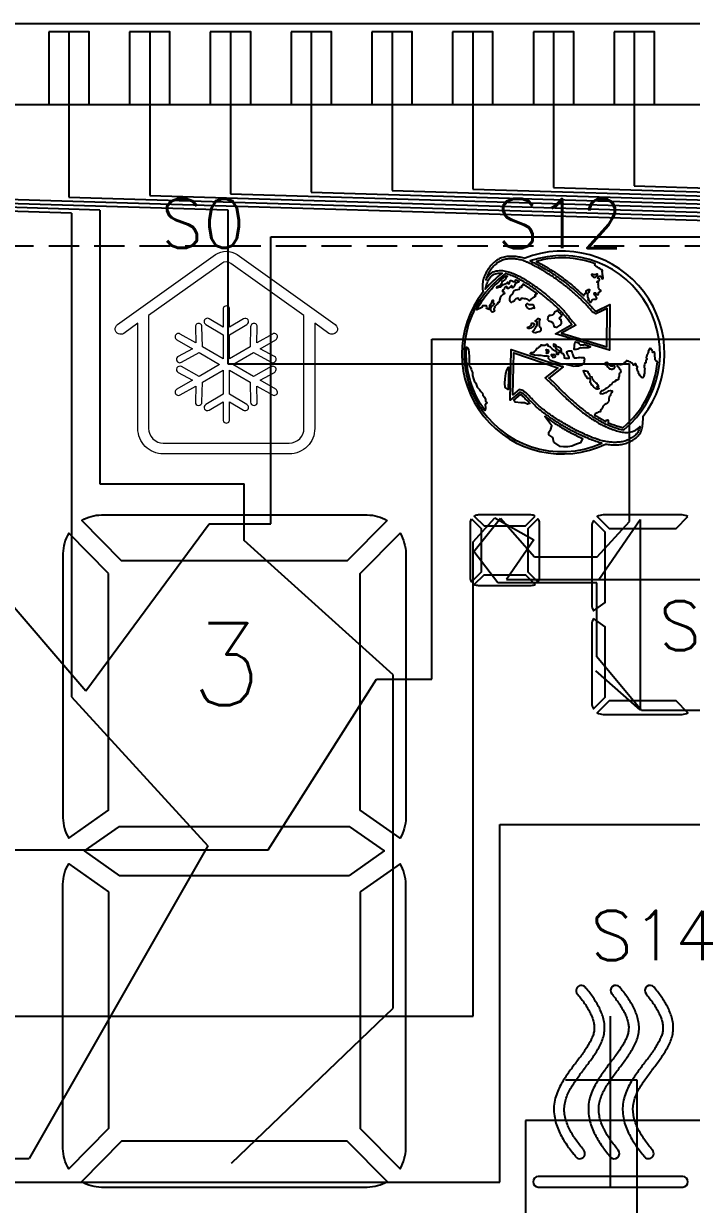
# Model space of a CAD drawing. Header units: millimetres. Extents: x 38 to 574, y 164 to 344.
# Drawn here: x 466.94 to 483.47, y 315.26 to 344.49 of the extents above; entities that cross this region are included whole.
import ezdxf

# ---------------------------------------------------------------- set-up
doc = ezdxf.new("R2010")
doc.units = ezdxf.units.MM
doc.header["$LTSCALE"] = 3
doc.linetypes.add('HIDDEN', pattern=[0.375, 0.25, -0.125])
doc.layers.get('0').update_dxf_attribs({"linetype": 'CONTINUOUS'})
for name, color, linetype in [('C', 1, 'CONTINUOUS'), ('DIM', 3, 'CONTINUOUS'), ('DWG', 7, 'CONTINUOUS'), ('S', 3, 'CONTINUOUS')]:
    doc.layers.add(name, color=color, linetype=linetype)
doc.styles.add('ROMANS', font='romans.shx')

msp = doc.modelspace()

# ---------------------------------------------------------------- linework, layer by layer
msp.add_line((423.809, 342.492), (500.309, 342.492))
for points in [[(423.809, 299.992), (423.809, 344.492), (500.309, 344.492), (500.309, 299.992)], [(467.559, 344.292), (467.559, 342.492), (468.559, 342.492), (468.559, 344.292)], [(469.559, 344.292), (469.559, 342.492), (470.559, 342.492), (470.559, 344.292)], [(471.559, 344.292), (471.559, 342.492), (472.559, 342.492), (472.559, 344.292)], [(473.559, 344.292), (473.559, 342.492), (474.559, 342.492), (474.559, 344.292)], [(475.559, 344.292), (475.559, 342.492), (476.559, 342.492), (476.559, 344.292)], [(477.559, 344.292), (477.559, 342.492), (478.559, 342.492), (478.559, 344.292)], [(479.559, 344.292), (479.559, 342.492), (480.559, 342.492), (480.559, 344.292)], [(481.559, 344.292), (481.559, 342.492), (482.559, 342.492), (482.559, 344.292)]]:
    msp.add_lwpolyline(points, close=True)
at = {"layer": 'C', "color": 6}
for p, q in [((473.057, 339.211), (484.002, 339.211)), ((473.057, 332.106), (473.057, 339.211)), ((464.913, 332.119), (468.481, 327.975)), ((468.481, 327.975), (471.527, 332.106)), ((471.527, 332.106), (473.057, 332.106))]:
    msp.add_line(p, q, dxfattribs=at)
at = {"layer": 'C', "color": 4}
for p, q in [((477.045, 336.677), (497.854, 336.677)), ((477.045, 328.259), (477.045, 336.677)), ((472.992, 324.036), (475.672, 328.259)), ((475.672, 328.259), (477.045, 328.259)), ((466.444, 324.036), (472.992, 324.036))]:
    msp.add_line(p, q, dxfattribs=at)
at = {"layer": 'C'}
for p, q in [((478.069, 331.664), (478.608, 332.255)), ((478.608, 332.255), (479.568, 331.712)), ((481.183, 330.726), (482.203, 332.211)), ((482.203, 332.211), (482.203, 327.505)), ((478.069, 319.915), (478.069, 331.664)), ((479.568, 331.712), (478.891, 330.726)), ((478.891, 330.726), (485.325, 330.726)), ((482.203, 327.505), (481.109, 328.47)), ((444.057, 319.915), (478.069, 319.915))]:
    msp.add_line(p, q, dxfattribs=at)
at = {"layer": 'C', "color": 5}
for p, q in [((478.726, 324.663), (488.094, 324.663)), ((478.726, 315.809), (478.726, 324.663)), ((481.47, 315.686), (481.47, 319.915)), ((484.262, 317.332), (479.361, 317.332)), ((479.361, 317.332), (479.361, 314.49)), ((443.957, 315.809), (478.726, 315.809))]:
    msp.add_line(p, q, dxfattribs=at)
at = {"layer": 'DIM', "color": 4, "linetype": 'HIDDEN'}
msp.add_lwpolyline([(497.059, 305.492), (427.059, 305.492), (427.059, 338.992), (497.059, 338.992)], close=True, dxfattribs=at)
at = {"layer": 'DWG', "lineweight": 0}
for points in [[(474.497, 336.823), (474.146, 337.072), (474.146, 334.468, -0.414214), (473.516, 333.837), (470.396, 333.837, -0.414214), (469.765, 334.468), (469.765, 337.072), (469.415, 336.823, -1), (469.26, 337.041), (471.689, 338.773, -0.320007), (472.222, 338.773), (474.652, 337.041, -1)], [(473.879, 334.468), (473.879, 337.263), (472.067, 338.555, 0.320007), (471.844, 338.555), (470.032, 337.263), (470.032, 334.468, 0.414214), (470.396, 334.105), (473.516, 334.105, 0.414214)], [(473.179, 335.44), (472.796, 335.662), (473.147, 335.855, 1), (473.068, 335.998), (472.63, 335.758), (472.12, 336.052), (472.63, 336.346), (473.068, 336.106, 1), (473.147, 336.25), (472.796, 336.442), (473.179, 336.664, 1.030478), (473.097, 336.806), (472.714, 336.585), (472.722, 336.983, 1.021645), (472.558, 336.987), (472.548, 336.489), (472.038, 336.194), (472.038, 336.783), (472.465, 337.042, 1), (472.38, 337.183), (472.038, 336.975), (472.038, 337.417, 1.030478), (471.874, 337.417), (471.874, 336.975), (471.531, 337.183, 1), (471.446, 337.042), (471.874, 336.783), (471.874, 336.194), (471.364, 336.489), (471.353, 336.989, 1), (471.189, 336.985), (471.197, 336.585), (470.814, 336.806, 1.030478), (470.732, 336.664), (471.115, 336.442), (470.764, 336.25, 1), (470.843, 336.106), (471.282, 336.346), (471.791, 336.052), (471.282, 335.758), (470.843, 335.998, 1), (470.764, 335.855), (471.115, 335.662), (470.732, 335.44, 1.030478), (470.814, 335.298), (471.197, 335.519), (471.189, 335.119, 1), (471.353, 335.115), (471.364, 335.615), (471.874, 335.91), (471.874, 335.321), (471.446, 335.062, 1), (471.531, 334.921), (471.874, 335.129), (471.874, 334.687, 1.030478), (472.038, 334.687), (472.038, 335.129), (472.38, 334.922, 1.003444), (472.465, 335.062), (472.038, 335.321), (472.038, 335.91), (472.548, 335.615), (472.558, 335.115, 1), (472.722, 335.119), (472.714, 335.519), (473.097, 335.298, 1.030478)]]:
    msp.add_lwpolyline(points, format="xyb", close=True, dxfattribs=at)
at = {"layer": 'DWG'}
for points in [[(479.234, 338.706), (479.201, 338.712), (479.168, 338.718), (479.135, 338.722), (479.102, 338.725), (479.069, 338.727), (479.035, 338.728), (479.002, 338.728), (478.968, 338.727), (478.935, 338.725), (478.902, 338.722), (478.869, 338.717), (478.836, 338.711), (478.803, 338.703), (478.772, 338.693), (478.746, 338.683), (478.716, 338.669), (478.686, 338.653), (478.658, 338.635), (478.63, 338.616), (478.604, 338.596), (478.579, 338.574), (478.554, 338.552), (478.531, 338.528), (478.508, 338.503), (478.486, 338.478), (478.466, 338.451), (478.446, 338.424), (478.428, 338.396), (478.411, 338.368), (478.394, 338.339), (478.379, 338.309), (478.365, 338.279), (478.352, 338.248), (478.34, 338.217), (478.337, 338.209), (478.327, 338.177), (478.318, 338.145), (478.31, 338.112), (478.304, 338.079), (478.3, 338.046), (478.297, 338.013), (478.296, 337.98), (478.297, 337.946), (478.301, 337.913), (478.308, 337.88), (478.317, 337.853, 0.794375), (481.347, 334.083), (481.376, 334.078), (481.409, 334.073), (481.442, 334.069), (481.475, 334.066), (481.508, 334.064), (481.542, 334.062), (481.575, 334.062), (481.609, 334.062), (481.642, 334.063), (481.675, 334.066), (481.709, 334.07), (481.742, 334.074), (481.774, 334.08), (481.807, 334.088), (481.839, 334.096), (481.871, 334.107), (481.902, 334.119), (481.933, 334.132), (481.962, 334.147), (481.991, 334.163), (482.02, 334.18), (482.048, 334.198), (482.075, 334.218), (482.102, 334.238), (482.127, 334.26), (482.151, 334.283), (482.173, 334.308), (482.193, 334.335), (482.211, 334.363), (482.227, 334.392), (482.239, 334.423), (482.249, 334.455), (482.254, 334.48), (482.259, 334.513), (482.264, 334.546), (482.267, 334.579), (482.27, 334.612), (482.273, 334.646), (482.275, 334.679), (482.277, 334.712), (482.279, 334.746), (482.28, 334.77, 0.762052), (479.335, 338.68), (479.331, 338.681), (479.299, 338.691), (479.267, 338.699)], [(479.495, 338.611), (479.524, 338.596), (479.554, 338.581), (479.584, 338.566), (479.614, 338.551), (479.643, 338.535), (479.673, 338.52), (479.702, 338.504), (479.731, 338.487), (479.76, 338.471), (479.789, 338.455), (479.818, 338.438), (479.847, 338.421), (479.876, 338.404), (479.904, 338.386), (479.933, 338.369), (479.961, 338.351), (479.989, 338.333), (480.017, 338.315), (480.045, 338.297), (480.073, 338.278), (480.101, 338.26), (480.128, 338.241), (480.156, 338.222), (480.183, 338.202), (480.21, 338.183), (480.237, 338.163), (480.264, 338.143), (480.291, 338.123), (480.317, 338.103), (480.344, 338.083), (480.37, 338.062), (480.396, 338.042), (480.422, 338.021), (480.448, 338), (480.474, 337.978), (480.5, 337.957), (480.525, 337.936), (480.551, 337.914), (480.576, 337.892), (480.601, 337.87), (480.626, 337.848), (480.651, 337.825), (480.675, 337.803), (480.7, 337.78), (480.724, 337.757), (480.749, 337.735), (480.773, 337.712), (480.797, 337.688), (480.821, 337.665), (480.845, 337.642), (480.868, 337.618), (480.892, 337.594), (480.901, 337.585), (480.924, 337.56), (480.946, 337.535), (480.967, 337.509), (480.988, 337.484), (481.01, 337.458), (481.033, 337.434), (481.057, 337.411), (481.083, 337.39), (481.111, 337.372), (481.453, 337.538), (481.443, 336.41), (480.105, 336.811), (480.515, 337.043), (480.499, 337.06), (480.477, 337.085), (480.455, 337.11), (480.434, 337.136), (480.413, 337.163), (480.393, 337.189), (480.372, 337.215), (480.352, 337.242), (480.331, 337.268), (480.309, 337.293), (480.288, 337.319), (480.266, 337.344), (480.249, 337.361), (480.226, 337.385), (480.202, 337.409), (480.178, 337.432), (480.154, 337.455), (480.13, 337.478), (480.106, 337.501), (480.081, 337.524), (480.056, 337.546), (480.031, 337.569), (480.006, 337.591), (479.981, 337.613), (479.956, 337.635), (479.931, 337.656), (479.905, 337.678), (479.88, 337.699), (479.854, 337.721), (479.828, 337.742), (479.802, 337.763), (479.776, 337.784), (479.75, 337.804), (479.723, 337.825), (479.697, 337.845), (479.67, 337.865), (479.644, 337.885), (479.617, 337.905), (479.59, 337.925), (479.563, 337.944), (479.535, 337.964), (479.508, 337.983), (479.48, 338.001), (479.452, 338.02), (479.425, 338.038), (479.396, 338.056), (479.368, 338.074), (479.34, 338.092), (479.311, 338.109), (479.282, 338.126), (479.253, 338.142), (479.224, 338.158), (479.194, 338.174), (479.165, 338.189), (479.135, 338.204), (479.104, 338.218), (479.074, 338.231), (479.043, 338.244), (479.012, 338.257), (478.981, 338.268), (478.949, 338.279), (478.917, 338.288), (478.885, 338.297), (478.867, 338.301, 0.90576), (481.256, 334.102), (481.245, 334.105), (481.213, 334.114), (481.181, 334.123), (481.149, 334.133), (481.117, 334.144), (481.107, 334.147), (481.076, 334.158), (481.045, 334.17), (481.014, 334.182), (480.982, 334.194), (480.951, 334.206), (480.921, 334.219), (480.89, 334.232), (480.859, 334.245), (480.828, 334.259), (480.798, 334.272), (480.768, 334.286), (480.737, 334.3), (480.707, 334.314), (480.677, 334.329), (480.647, 334.344), (480.617, 334.358), (480.587, 334.373), (480.558, 334.389), (480.528, 334.404), (480.498, 334.42), (480.469, 334.436), (480.44, 334.452), (480.41, 334.468), (480.381, 334.484), (480.352, 334.501), (480.323, 334.517), (480.295, 334.534), (480.266, 334.551), (480.237, 334.569), (480.209, 334.586), (480.18, 334.604), (480.152, 334.621), (480.124, 334.639), (480.096, 334.657), (480.068, 334.676), (480.04, 334.694), (480.012, 334.713), (479.985, 334.731), (479.957, 334.75), (479.93, 334.77), (479.903, 334.789), (479.875, 334.808), (479.849, 334.828), (479.822, 334.848), (479.795, 334.868), (479.769, 334.888), (479.767, 334.89), (479.741, 334.91), (479.715, 334.932), (479.69, 334.953), (479.665, 334.976), (479.64, 334.998), (479.616, 335.021), (479.592, 335.044), (479.568, 335.068), (479.545, 335.092), (479.521, 335.116), (479.498, 335.14), (479.475, 335.163), (479.451, 335.187), (479.428, 335.211), (479.408, 335.231), (479.385, 335.256), (479.361, 335.28), (479.338, 335.303), (479.312, 335.325), (479.285, 335.344), (479.255, 335.359), (479.223, 335.368), (478.986, 335.166), (479.013, 336.421), (480.294, 335.991), (479.943, 335.717), (479.968, 335.695), (479.993, 335.673), (480.018, 335.651), (480.022, 335.647), (480.047, 335.624), (480.071, 335.601), (480.094, 335.578), (480.118, 335.554), (480.141, 335.53), (480.164, 335.506), (480.187, 335.482), (480.21, 335.457), (480.234, 335.433), (480.257, 335.409), (480.266, 335.4), (480.289, 335.376), (480.313, 335.353), (480.337, 335.33), (480.361, 335.306), (480.385, 335.283), (480.409, 335.26), (480.434, 335.238), (480.458, 335.215), (480.483, 335.192), (480.508, 335.17), (480.533, 335.148), (480.558, 335.126), (480.583, 335.104), (480.609, 335.082), (480.634, 335.061), (480.66, 335.039), (480.685, 335.018), (480.711, 334.997), (480.737, 334.976), (480.764, 334.955), (480.79, 334.935), (480.816, 334.914), (480.843, 334.894), (480.87, 334.874), (480.897, 334.854), (480.924, 334.835), (480.951, 334.816), (480.979, 334.797), (481.006, 334.778), (481.034, 334.759), (481.062, 334.741), (481.09, 334.723), (481.119, 334.705), (481.147, 334.688), (481.176, 334.671), (481.205, 334.654), (481.234, 334.638), (481.263, 334.622), (481.293, 334.607), (481.323, 334.592), (481.353, 334.578), (481.383, 334.564), (481.414, 334.55), (481.445, 334.538), (481.476, 334.526), (481.507, 334.514), (481.508, 334.514), (481.54, 334.503), (481.571, 334.492), (481.603, 334.481), (481.635, 334.471), (481.667, 334.462), (481.699, 334.453), (481.732, 334.446), (481.765, 334.44), (481.798, 334.435), (481.798, 334.435, 0.837913), (479.484, 338.616)], [(481.234, 338.404), (481.212, 338.422), (481.176, 338.444), (481.144, 338.459), (481.113, 338.479), (481.092, 338.501), (481.084, 338.528), (481.09, 338.545, 0.157444), (479.634, 338.605), (479.758, 338.536), (479.788, 338.52), (479.817, 338.503), (479.846, 338.486), (479.875, 338.469), (479.904, 338.451), (479.933, 338.434), (479.962, 338.416), (479.991, 338.398), (480.019, 338.38), (480.048, 338.362), (480.076, 338.343), (480.104, 338.324), (480.132, 338.306), (480.16, 338.286), (480.188, 338.267), (480.215, 338.248), (480.243, 338.228), (480.27, 338.208), (480.297, 338.188), (480.324, 338.168), (480.351, 338.147), (480.378, 338.127), (480.405, 338.106), (480.431, 338.085), (480.457, 338.064), (480.484, 338.043), (480.51, 338.021), (480.536, 338), (480.561, 337.978), (480.587, 337.956), (480.612, 337.934), (480.638, 337.912), (480.663, 337.889), (480.688, 337.867), (480.713, 337.844), (480.738, 337.821), (480.763, 337.798), (480.787, 337.775), (480.811, 337.752), (480.811, 337.774), (480.831, 337.807), (480.859, 337.811), (480.868, 337.834), (480.868, 337.851), (480.863, 337.868), (480.872, 337.884), (480.885, 337.887), (480.902, 337.889), (480.926, 337.909), (480.948, 337.909), (480.948, 337.881), (480.934, 337.87), (480.939, 337.84), (480.919, 337.823), (480.901, 337.806), (480.901, 337.715), (480.933, 337.659), (480.909, 337.656), (480.939, 337.626), (480.965, 337.597), (480.973, 337.588), (480.994, 337.61), (480.997, 337.613), (481.02, 337.659), (481.059, 337.666), (481.075, 337.666), (481.108, 337.669), (481.116, 337.671), (481.126, 337.68), (481.128, 337.697), (481.115, 337.728), (481.114, 337.729), (481.095, 337.756), (481.08, 337.769), (481.061, 337.801), (481.07, 337.823), (481.098, 337.829), (481.114, 337.799), (481.122, 337.789), (481.139, 337.785), (481.165, 337.779), (481.175, 337.797), (481.169, 337.837), (481.186, 337.842), (481.205, 337.852), (481.226, 337.866), (481.226, 337.887), (481.2, 337.899), (481.178, 337.925), (481.175, 337.958), (481.176, 337.998), (481.176, 338.024), (481.166, 338.039), (481.172, 338.07), (481.13, 338.088), (481.147, 338.113), (481.171, 338.114), (481.184, 338.121), (481.194, 338.144), (481.194, 338.167), (481.167, 338.182), (481.159, 338.208), (481.185, 338.238), (481.229, 338.236), (481.246, 338.211), (481.254, 338.183), (481.273, 338.174), (481.285, 338.199), (481.275, 338.289), (481.273, 338.31), (481.267, 338.345), (481.273, 338.371), (481.262, 338.395)], [(478.653, 338.307), (478.686, 338.313), (478.719, 338.315), (478.753, 338.316), (478.786, 338.314), (478.789, 338.313, 0.058687), (478.367, 337.915), (478.37, 337.926), (478.379, 337.959), (478.388, 337.991), (478.398, 338.022), (478.409, 338.054), (478.422, 338.085), (478.435, 338.115), (478.45, 338.145), (478.451, 338.147), (478.467, 338.176), (478.486, 338.203), (478.508, 338.228), (478.533, 338.251), (478.56, 338.27), (478.59, 338.286), (478.621, 338.298)], [(478.903, 338.24), (478.919, 338.236), (478.88, 338.191), (478.858, 338.157), (478.837, 338.14), (478.81, 338.112), (478.782, 338.096), (478.769, 338.051), (478.727, 338.003), (478.712, 337.99), (478.684, 337.979), (478.667, 337.973), (478.645, 337.948), (478.672, 337.959), (478.701, 337.969), (478.756, 337.975), (478.782, 338.002), (478.82, 338.032), (478.858, 338.048), (478.899, 338.064), (478.917, 338.087), (478.934, 338.081), (478.938, 338.054), (478.963, 338.049), (478.98, 338.099), (478.984, 338.113), (478.989, 338.128), (479.007, 338.132), (479.025, 338.124), (479.05, 338.109), (479.08, 338.104), (479.099, 338.107), (479.111, 338.112), (479.118, 338.124), (479.125, 338.145), (479.198, 338.111), (479.188, 338.092), (479.147, 338.075), (479.121, 338.062), (479.098, 338.026), (479.075, 337.973), (479.051, 337.953), (479.023, 337.958), (479.031, 337.975), (479.027, 337.999), (479.014, 338.001), (478.989, 337.968), (478.956, 337.948), (478.936, 337.932), (478.917, 337.934), (478.91, 337.949), (478.907, 337.966), (478.89, 337.979), (478.865, 337.97), (478.865, 337.97), (478.841, 337.946), (478.837, 337.915), (478.808, 337.899), (478.793, 337.876), (478.793, 337.859), (478.816, 337.859), (478.835, 337.839), (478.841, 337.807), (478.8, 337.786), (478.774, 337.754), (478.735, 337.699), (478.72, 337.648), (478.717, 337.629), (478.707, 337.589), (478.687, 337.587), (478.662, 337.548), (478.628, 337.513), (478.601, 337.482), (478.609, 337.451), (478.579, 337.423), (478.596, 337.38), (478.567, 337.357), (478.539, 337.349), (478.514, 337.368), (478.505, 337.401), (478.508, 337.448), (478.52, 337.478), (478.533, 337.501), (478.566, 337.518), (478.591, 337.547), (478.599, 337.555), (478.576, 337.566), (478.572, 337.593), (478.576, 337.619), (478.576, 337.635), (478.547, 337.639), (478.534, 337.613), (478.524, 337.587), (478.5, 337.54), (478.477, 337.508), (478.464, 337.445), (478.464, 337.414), (478.401, 337.437), (478.406, 337.472), (478.401, 337.508), (478.364, 337.503), (478.301, 337.503), (478.283, 337.461), (478.161, 337.406, -0.118437), (478.885, 338.245)], [(478.369, 335.073), (478.377, 334.964), (478.36, 334.914, -0.177796), (477.904, 336.484), (477.928, 336.466), (477.955, 336.425), (477.962, 336.351), (477.972, 336.252), (477.97, 336.173), (477.969, 336.107), (477.964, 336.051, 0.003177), (477.967, 336.022), (477.996, 335.991), (478.017, 335.938), (478.03, 335.907), (478.05, 335.854), (478.056, 335.78), (478.077, 335.697), (478.091, 335.65), (478.131, 335.586), (478.166, 335.494), (478.222, 335.436), (478.257, 335.379), (478.297, 335.339), (478.305, 335.29), (478.35, 335.241), (478.373, 335.186), (478.377, 335.143), (478.401, 335.121), (478.405, 335.094)], [(481.204, 334.719), (481.232, 334.703), (481.261, 334.687), (481.289, 334.672), (481.318, 334.657), (481.347, 334.642), (481.352, 334.64), (481.352, 334.64), (481.358, 334.676), (481.401, 334.68), (481.415, 334.659), (481.412, 334.626), (481.414, 334.611), (481.436, 334.602), (481.465, 334.589), (481.495, 334.578), (481.524, 334.568), (481.558, 334.555), (481.59, 334.544), (481.62, 334.534), (481.651, 334.524), (481.682, 334.515), (481.712, 334.507), (481.743, 334.5), (481.774, 334.495), (481.782, 334.493, 0.201417), (482.632, 336.121), (482.602, 336.132), (482.579, 336.168), (482.575, 336.213), (482.569, 336.25), (482.569, 336.258), (482.566, 336.291), (482.57, 336.32), (482.561, 336.354), (482.536, 336.354), (482.52, 336.35), (482.507, 336.368), (482.5, 336.403), (482.483, 336.418), (482.476, 336.441), (482.455, 336.446), (482.432, 336.437), (482.402, 336.384), (482.408, 336.361), (482.396, 336.331), (482.383, 336.298), (482.368, 336.275), (482.362, 336.248), (482.351, 336.216), (482.372, 336.203), (482.366, 336.172), (482.346, 336.162), (482.343, 336.131), (482.341, 336.094), (482.316, 336.085), (482.31, 336.044), (482.302, 336.019), (482.302, 335.974), (482.316, 335.947), (482.314, 335.915), (482.31, 335.876), (482.314, 335.838), (482.304, 335.816), (482.298, 335.784), (482.301, 335.759), (482.269, 335.72), (482.236, 335.729), (482.217, 335.751), (482.205, 335.772), (482.178, 335.809), (482.164, 335.831), (482.165, 335.869), (482.143, 335.887), (482.14, 335.909), (482.123, 335.934), (482.126, 335.958), (482.136, 335.984), (482.135, 336.004), (482.118, 335.999), (482.099, 336.026), (482.101, 336.053), (482.095, 336.069), (482.074, 336.069), (482.065, 336.058), (482.06, 336.04), (482.039, 336.036), (482.028, 336.057), (482.015, 336.074), (481.985, 336.093), (481.964, 336.11), (481.936, 336.12), (481.915, 336.13), (481.895, 336.13), (481.878, 336.151), (481.858, 336.126), (481.85, 336.114), (481.837, 336.107), (481.805, 336.095), (481.795, 336.077), (481.774, 336.059), (481.757, 336.054), (481.732, 336.054), (481.727, 336.044), (481.709, 336.04), (481.69, 336.049), (481.673, 336.052), (481.651, 336.051), (481.633, 336.038), (481.633, 336.026), (481.635, 336.009), (481.65, 335.994), (481.673, 335.977), (481.683, 335.962), (481.695, 335.939), (481.719, 335.919), (481.717, 335.897), (481.726, 335.872), (481.714, 335.852), (481.69, 335.837), (481.683, 335.824), (481.687, 335.811), (481.683, 335.794), (481.683, 335.777), (481.681, 335.76), (481.679, 335.744), (481.67, 335.72), (481.666, 335.699), (481.664, 335.677), (481.637, 335.662), (481.614, 335.66), (481.595, 335.652), (481.595, 335.632), (481.57, 335.627), (481.553, 335.618), (481.527, 335.604), (481.513, 335.592), (481.504, 335.578), (481.497, 335.567), (481.483, 335.552), (481.461, 335.536), (481.448, 335.518), (481.427, 335.505), (481.393, 335.471), (481.353, 335.46), (481.298, 335.417), (481.274, 335.403), (481.248, 335.396), (481.228, 335.387), (481.221, 335.366), (481.212, 335.343), (481.217, 335.33), (481.264, 335.323), (481.294, 335.33), (481.303, 335.342), (481.348, 335.359), (481.372, 335.359), (481.395, 335.374), (481.406, 335.387), (481.431, 335.4), (481.468, 335.411), (481.51, 335.403), (481.51, 335.386), (481.506, 335.358), (481.486, 335.335), (481.473, 335.313), (481.469, 335.285), (481.452, 335.265), (481.436, 335.245), (481.43, 335.207), (481.427, 335.18), (481.426, 335.158), (481.421, 335.123), (481.392, 335.104), (481.363, 335.076), (481.329, 335.063), (481.303, 335.039), (481.279, 335), (481.258, 334.955), (481.229, 334.934), (481.213, 334.879), (481.195, 334.882), (481.164, 334.874), (481.137, 334.855), (481.088, 334.829), (481.071, 334.801), (481.092, 334.788), (481.12, 334.77), (481.148, 334.753), (481.176, 334.736)], [(475.937, 332.189), (474.947, 331.194), (469.363, 331.194), (468.374, 332.189, -0.136063), (468.865, 332.326), (475.445, 332.326, -0.136063)], [(478.03, 332.23), (478.269, 331.989), (478.269, 330.911), (478.03, 330.669, -0.139094), (478, 330.775), (478, 332.125, -0.139094)], [(479.604, 332.297, 0.136063), (479.5, 332.326), (478.201, 332.326, 0.136063), (478.097, 332.297), (478.337, 332.056), (479.364, 332.056)], [(479.701, 332.125), (479.701, 330.775, -0.139094), (479.671, 330.669), (479.431, 330.911), (479.431, 331.989), (479.671, 332.23, -0.139094)], [(481.047, 332.191, 0.139094), (481.004, 332.042), (481.004, 330.1, 0.139094), (481.047, 329.951), (481.34, 330.158), (481.34, 331.896)], [(483.386, 332.285, 0.136063), (483.24, 332.326), (481.288, 332.326, 0.136063), (481.142, 332.285), (481.435, 331.99), (483.092, 331.99)], [(469.042, 330.876), (468.053, 331.872, 0.139094), (467.911, 331.371), (467.911, 324.824, 0.139094), (468.053, 324.323), (469.042, 325.019)], [(475.268, 330.876), (476.257, 331.872, -0.139094), (476.4, 331.371), (476.4, 324.824, -0.139094), (476.257, 324.323), (475.268, 325.019)], [(479.604, 330.603, -0.136063), (479.5, 330.574), (478.201, 330.574, -0.136063), (478.097, 330.603), (478.337, 330.844), (479.364, 330.844)], [(481.047, 329.763, 0.139094), (481.004, 329.614), (481.004, 327.672, 0.139094), (481.047, 327.523), (481.34, 327.818), (481.34, 329.557)], [(483.092, 327.724), (481.435, 327.724), (481.142, 327.429, 0.136063), (481.288, 327.388), (483.24, 327.388, 0.136063), (483.386, 327.429)], [(469.042, 322.993), (469.042, 317.136), (468.053, 316.14, -0.139094), (467.911, 316.641), (467.911, 323.188, -0.139094), (468.053, 323.689)], [(475.268, 322.993), (475.268, 317.136), (476.257, 316.14, 0.139094), (476.4, 316.641), (476.4, 323.188, 0.139094), (476.257, 323.689)], [(480.622, 318.342), (480.643, 318.373), (480.665, 318.403), (480.686, 318.433), (480.708, 318.463), (480.73, 318.493), (480.753, 318.523), (480.775, 318.552), (480.797, 318.582), (480.819, 318.612), (480.842, 318.641), (480.864, 318.671), (480.886, 318.7), (480.909, 318.73), (480.931, 318.76), (480.953, 318.79), (480.975, 318.82), (480.996, 318.85), (481.018, 318.88), (481.039, 318.911), (481.06, 318.941), (481.08, 318.972), (481.1, 319.003), (481.12, 319.035), (481.14, 319.066), (481.158, 319.098), (481.177, 319.131), (481.194, 319.163), (481.211, 319.196), (481.227, 319.23), (481.243, 319.264), (481.257, 319.298), (481.27, 319.332), (481.282, 319.368), (481.293, 319.403), (481.302, 319.439), (481.31, 319.475), (481.316, 319.512), (481.321, 319.549), (481.323, 319.586), (481.324, 319.623), (481.324, 319.66), (481.321, 319.697), (481.318, 319.734), (481.312, 319.77), (481.305, 319.807), (481.297, 319.843), (481.288, 319.879), (481.277, 319.915), (481.266, 319.95), (481.253, 319.985), (481.239, 320.019), (481.225, 320.053), (481.209, 320.087), (481.193, 320.12), (481.176, 320.153), (481.158, 320.186), (481.14, 320.218), (481.121, 320.25), (481.102, 320.282), (481.082, 320.313), (481.062, 320.344), (481.041, 320.375), (481.02, 320.405), (480.998, 320.436), (480.976, 320.466), (480.954, 320.495), (480.932, 320.525), (480.909, 320.554), (480.886, 320.583), (480.862, 320.612), (480.847, 320.631, 1), (480.648, 320.468), (480.663, 320.45), (480.685, 320.422), (480.706, 320.395), (480.728, 320.368), (480.749, 320.34), (480.769, 320.313), (480.79, 320.285), (480.809, 320.257), (480.829, 320.229), (480.847, 320.202), (480.866, 320.174), (480.884, 320.146), (480.901, 320.118), (480.917, 320.09), (480.933, 320.061), (480.948, 320.033), (480.963, 320.005), (480.977, 319.977), (480.989, 319.949), (481.001, 319.921), (481.013, 319.893), (481.023, 319.865), (481.032, 319.837), (481.04, 319.81), (481.047, 319.782), (481.053, 319.755), (481.058, 319.729), (481.062, 319.702), (481.065, 319.676), (481.067, 319.65), (481.067, 319.624), (481.066, 319.598), (481.064, 319.573), (481.061, 319.548), (481.057, 319.523), (481.052, 319.498), (481.045, 319.473), (481.037, 319.447), (481.028, 319.42), (481.018, 319.393), (481.007, 319.366), (480.994, 319.339), (480.981, 319.311), (480.967, 319.283), (480.952, 319.255), (480.936, 319.227), (480.919, 319.199), (480.902, 319.17), (480.884, 319.142), (480.865, 319.114), (480.846, 319.085), (480.827, 319.057), (480.807, 319.028), (480.787, 318.999), (480.766, 318.971), (480.745, 318.942), (480.724, 318.913), (480.702, 318.884), (480.68, 318.855), (480.659, 318.825), (480.636, 318.796), (480.614, 318.766), (480.592, 318.737), (480.569, 318.707), (480.546, 318.677), (480.524, 318.646), (480.501, 318.615), (480.478, 318.584), (480.456, 318.553), (480.433, 318.521), (480.411, 318.489), (480.388, 318.457), (480.366, 318.424), (480.344, 318.39), (480.322, 318.356), (480.3, 318.322), (480.279, 318.286), (480.258, 318.25), (480.238, 318.213), (480.218, 318.176), (480.199, 318.137), (480.18, 318.098), (480.162, 318.057), (480.146, 318.015), (480.13, 317.972), (480.116, 317.928), (480.103, 317.882), (480.091, 317.835), (480.082, 317.788), (480.075, 317.739), (480.07, 317.69), (480.068, 317.642), (480.068, 317.593), (480.069, 317.545), (480.073, 317.497), (480.079, 317.45), (480.087, 317.403), (480.096, 317.357), (480.107, 317.312), (480.119, 317.268), (480.133, 317.225), (480.147, 317.183), (480.163, 317.141), (480.18, 317.101), (480.197, 317.061), (480.216, 317.022), (480.235, 316.984), (480.255, 316.946), (480.275, 316.909), (480.296, 316.873), (480.317, 316.838), (480.339, 316.803), (480.361, 316.768), (480.384, 316.734), (480.406, 316.701), (480.43, 316.668), (480.453, 316.636), (480.477, 316.604), (480.501, 316.572), (480.525, 316.541), (480.549, 316.51), (480.574, 316.479), (480.598, 316.449), (480.61, 316.434, 1), (480.809, 316.598), (480.797, 316.612), (480.774, 316.64), (480.751, 316.669), (480.728, 316.698), (480.705, 316.728), (480.683, 316.757), (480.661, 316.787), (480.639, 316.817), (480.618, 316.848), (480.597, 316.878), (480.576, 316.909), (480.556, 316.94), (480.537, 316.972), (480.517, 317.004), (480.499, 317.036), (480.481, 317.068), (480.464, 317.101), (480.447, 317.134), (480.431, 317.168), (480.416, 317.202), (480.402, 317.236), (480.389, 317.271), (480.377, 317.306), (480.366, 317.341), (480.356, 317.377), (480.347, 317.413), (480.34, 317.449), (480.334, 317.486), (480.329, 317.523), (480.326, 317.56), (480.325, 317.597), (480.325, 317.634), (480.327, 317.671), (480.331, 317.708), (480.336, 317.745), (480.343, 317.781), (480.352, 317.817), (480.362, 317.853), (480.373, 317.888), (480.386, 317.923), (480.4, 317.957), (480.415, 317.991), (480.43, 318.025), (480.447, 318.058), (480.464, 318.091), (480.482, 318.124), (480.501, 318.156), (480.52, 318.187), (480.539, 318.219), (480.559, 318.25), (480.58, 318.281), (480.601, 318.312)], [(481.847, 319.339), (481.834, 319.311), (481.82, 319.283), (481.805, 319.255), (481.789, 319.227), (481.772, 319.199), (481.755, 319.17), (481.737, 319.142), (481.718, 319.114), (481.699, 319.085), (481.68, 319.057), (481.66, 319.028), (481.64, 318.999), (481.619, 318.971), (481.598, 318.942), (481.577, 318.913), (481.555, 318.884), (481.533, 318.855), (481.511, 318.825), (481.489, 318.796), (481.467, 318.766), (481.445, 318.737), (481.422, 318.707), (481.399, 318.677), (481.377, 318.646), (481.354, 318.615), (481.331, 318.584), (481.309, 318.553), (481.286, 318.521), (481.264, 318.489), (481.241, 318.457), (481.219, 318.424), (481.197, 318.39), (481.175, 318.356), (481.153, 318.322), (481.132, 318.286), (481.111, 318.25), (481.091, 318.213), (481.071, 318.176), (481.052, 318.137), (481.033, 318.098), (481.015, 318.057), (480.999, 318.015), (480.983, 317.972), (480.969, 317.928), (480.956, 317.882), (480.944, 317.835), (480.935, 317.788), (480.928, 317.739), (480.923, 317.69), (480.921, 317.642), (480.921, 317.593), (480.922, 317.545), (480.926, 317.497), (480.932, 317.45), (480.94, 317.403), (480.949, 317.357), (480.96, 317.312), (480.972, 317.268), (480.985, 317.225), (481, 317.183), (481.016, 317.141), (481.033, 317.101), (481.05, 317.061), (481.069, 317.022), (481.088, 316.984), (481.108, 316.946), (481.128, 316.909), (481.149, 316.873), (481.17, 316.838), (481.192, 316.803), (481.214, 316.768), (481.237, 316.734), (481.259, 316.701), (481.283, 316.668), (481.306, 316.636), (481.33, 316.604), (481.354, 316.572), (481.378, 316.541), (481.402, 316.51), (481.427, 316.479), (481.451, 316.449), (481.463, 316.434, 1), (481.662, 316.598), (481.65, 316.612), (481.627, 316.64), (481.604, 316.669), (481.581, 316.698), (481.558, 316.728), (481.536, 316.757), (481.514, 316.787), (481.492, 316.817), (481.471, 316.848), (481.45, 316.878), (481.429, 316.909), (481.409, 316.94), (481.39, 316.972), (481.37, 317.004), (481.352, 317.036), (481.334, 317.068), (481.317, 317.101), (481.3, 317.134), (481.284, 317.168), (481.269, 317.202), (481.255, 317.236), (481.242, 317.271), (481.23, 317.306), (481.219, 317.341), (481.209, 317.377), (481.2, 317.413), (481.193, 317.449), (481.187, 317.486), (481.182, 317.523), (481.179, 317.56), (481.178, 317.597), (481.178, 317.634), (481.18, 317.671), (481.184, 317.708), (481.189, 317.745), (481.196, 317.781), (481.205, 317.817), (481.215, 317.853), (481.226, 317.888), (481.239, 317.923), (481.253, 317.957), (481.268, 317.991), (481.283, 318.025), (481.3, 318.058), (481.317, 318.091), (481.335, 318.124), (481.354, 318.156), (481.373, 318.187), (481.392, 318.219), (481.412, 318.25), (481.433, 318.281), (481.454, 318.312), (481.475, 318.342), (481.496, 318.373), (481.518, 318.403), (481.539, 318.433), (481.561, 318.463), (481.583, 318.493), (481.605, 318.523), (481.628, 318.552), (481.65, 318.582), (481.672, 318.612), (481.695, 318.641), (481.717, 318.671), (481.739, 318.7), (481.762, 318.73), (481.784, 318.76), (481.806, 318.79), (481.827, 318.82), (481.849, 318.85), (481.871, 318.88), (481.892, 318.911), (481.913, 318.941), (481.933, 318.972), (481.953, 319.003), (481.973, 319.035), (481.993, 319.066), (482.011, 319.098), (482.03, 319.131), (482.047, 319.163), (482.064, 319.196), (482.08, 319.23), (482.096, 319.264), (482.11, 319.298), (482.123, 319.332), (482.135, 319.368), (482.146, 319.403), (482.155, 319.439), (482.163, 319.475), (482.169, 319.512), (482.174, 319.549), (482.176, 319.586), (482.177, 319.623), (482.177, 319.66), (482.174, 319.697), (482.171, 319.734), (482.165, 319.77), (482.158, 319.807), (482.15, 319.843), (482.141, 319.879), (482.13, 319.915), (482.119, 319.95), (482.106, 319.985), (482.092, 320.019), (482.078, 320.053), (482.062, 320.087), (482.046, 320.12), (482.029, 320.153), (482.011, 320.186), (481.993, 320.218), (481.974, 320.25), (481.955, 320.282), (481.935, 320.313), (481.915, 320.344), (481.894, 320.375), (481.873, 320.405), (481.851, 320.436), (481.829, 320.466), (481.807, 320.495), (481.784, 320.525), (481.762, 320.554), (481.739, 320.583), (481.715, 320.612), (481.7, 320.631, 1), (481.501, 320.468), (481.516, 320.45), (481.538, 320.422), (481.559, 320.395), (481.581, 320.368), (481.602, 320.34), (481.622, 320.313), (481.643, 320.285), (481.662, 320.257), (481.682, 320.229), (481.7, 320.202), (481.719, 320.174), (481.737, 320.146), (481.754, 320.118), (481.77, 320.09), (481.786, 320.061), (481.801, 320.033), (481.816, 320.005), (481.83, 319.977), (481.842, 319.949), (481.854, 319.921), (481.866, 319.893), (481.876, 319.865), (481.885, 319.837), (481.893, 319.81), (481.9, 319.782), (481.906, 319.755), (481.911, 319.729), (481.915, 319.702), (481.918, 319.676), (481.92, 319.65), (481.92, 319.624), (481.919, 319.598), (481.917, 319.573), (481.914, 319.548), (481.91, 319.523), (481.905, 319.498), (481.898, 319.473), (481.89, 319.447), (481.881, 319.42), (481.871, 319.393), (481.86, 319.366)], [(482.323, 318.343), (482.344, 318.373), (482.366, 318.403), (482.388, 318.433), (482.409, 318.463), (482.432, 318.493), (482.454, 318.523), (482.476, 318.552), (482.498, 318.582), (482.521, 318.612), (482.543, 318.641), (482.565, 318.671), (482.588, 318.701), (482.61, 318.73), (482.632, 318.76), (482.654, 318.79), (482.676, 318.82), (482.697, 318.85), (482.719, 318.88), (482.74, 318.911), (482.761, 318.942), (482.781, 318.972), (482.802, 319.004), (482.821, 319.035), (482.841, 319.067), (482.86, 319.099), (482.878, 319.131), (482.895, 319.163), (482.912, 319.196), (482.929, 319.23), (482.944, 319.264), (482.958, 319.298), (482.971, 319.333), (482.983, 319.368), (482.994, 319.403), (483.003, 319.439), (483.011, 319.475), (483.017, 319.512), (483.022, 319.549), (483.024, 319.586), (483.025, 319.623), (483.025, 319.66), (483.023, 319.697), (483.019, 319.734), (483.013, 319.771), (483.007, 319.807), (482.999, 319.843), (482.989, 319.879), (482.979, 319.915), (482.967, 319.95), (482.954, 319.985), (482.94, 320.019), (482.926, 320.053), (482.91, 320.087), (482.894, 320.12), (482.877, 320.153), (482.86, 320.186), (482.841, 320.218), (482.822, 320.25), (482.803, 320.282), (482.783, 320.313), (482.763, 320.344), (482.742, 320.375), (482.721, 320.406), (482.699, 320.436), (482.677, 320.466), (482.655, 320.495), (482.633, 320.525), (482.61, 320.554), (482.587, 320.583), (482.564, 320.612), (482.548, 320.631, 1), (482.349, 320.468), (482.364, 320.45), (482.386, 320.423), (482.408, 320.395), (482.429, 320.368), (482.45, 320.34), (482.471, 320.313), (482.491, 320.285), (482.511, 320.257), (482.53, 320.23), (482.549, 320.202), (482.567, 320.174), (482.585, 320.146), (482.602, 320.118), (482.618, 320.09), (482.634, 320.062), (482.65, 320.033), (482.664, 320.005), (482.678, 319.977), (482.691, 319.949), (482.703, 319.921), (482.714, 319.893), (482.724, 319.865), (482.733, 319.838), (482.741, 319.81), (482.748, 319.783), (482.755, 319.756), (482.759, 319.729), (482.763, 319.702), (482.766, 319.676), (482.768, 319.65), (482.768, 319.624), (482.767, 319.599), (482.766, 319.573), (482.763, 319.548), (482.758, 319.524), (482.753, 319.498), (482.746, 319.473), (482.739, 319.447), (482.729, 319.42), (482.719, 319.393), (482.708, 319.366), (482.695, 319.339), (482.682, 319.311), (482.668, 319.283), (482.653, 319.255), (482.637, 319.227), (482.62, 319.199), (482.603, 319.171), (482.585, 319.142), (482.567, 319.114), (482.548, 319.085), (482.528, 319.057), (482.508, 319.028), (482.488, 319), (482.467, 318.971), (482.446, 318.942), (482.425, 318.913), (482.403, 318.884), (482.382, 318.855), (482.36, 318.826), (482.337, 318.796), (482.315, 318.767), (482.293, 318.737), (482.27, 318.707), (482.248, 318.677), (482.225, 318.646), (482.202, 318.616), (482.18, 318.585), (482.157, 318.553), (482.134, 318.522), (482.112, 318.49), (482.089, 318.457), (482.067, 318.424), (482.045, 318.391), (482.023, 318.357), (482.002, 318.322), (481.98, 318.287), (481.959, 318.25), (481.939, 318.214), (481.919, 318.176), (481.9, 318.137), (481.881, 318.098), (481.864, 318.057), (481.847, 318.015), (481.831, 317.972), (481.817, 317.928), (481.804, 317.882), (481.793, 317.836), (481.783, 317.788), (481.776, 317.739), (481.772, 317.69), (481.769, 317.642), (481.769, 317.593), (481.771, 317.545), (481.774, 317.497), (481.78, 317.45), (481.788, 317.403), (481.797, 317.358), (481.808, 317.313), (481.82, 317.269), (481.834, 317.225), (481.848, 317.183), (481.864, 317.142), (481.881, 317.101), (481.898, 317.061), (481.917, 317.022), (481.936, 316.984), (481.956, 316.946), (481.976, 316.91), (481.997, 316.873), (482.018, 316.838), (482.04, 316.803), (482.062, 316.769), (482.085, 316.735), (482.108, 316.701), (482.131, 316.668), (482.154, 316.636), (482.178, 316.604), (482.202, 316.572), (482.226, 316.541), (482.25, 316.51), (482.275, 316.479), (482.299, 316.449), (482.312, 316.434, 1), (482.51, 316.598), (482.499, 316.612), (482.475, 316.641), (482.452, 316.669), (482.429, 316.699), (482.406, 316.728), (482.384, 316.758), (482.362, 316.788), (482.34, 316.818), (482.319, 316.848), (482.298, 316.879), (482.277, 316.909), (482.257, 316.941), (482.238, 316.972), (482.219, 317.004), (482.2, 317.036), (482.182, 317.069), (482.165, 317.101), (482.148, 317.135), (482.132, 317.168), (482.117, 317.202), (482.103, 317.236), (482.09, 317.271), (482.078, 317.306), (482.067, 317.341), (482.057, 317.377), (482.048, 317.413), (482.041, 317.45), (482.035, 317.486), (482.03, 317.523), (482.027, 317.56), (482.026, 317.597), (482.026, 317.634), (482.028, 317.671), (482.032, 317.708), (482.037, 317.745), (482.044, 317.781), (482.053, 317.817), (482.063, 317.853), (482.074, 317.888), (482.087, 317.923), (482.101, 317.958), (482.116, 317.992), (482.131, 318.025), (482.148, 318.058), (482.165, 318.091), (482.183, 318.124), (482.202, 318.156), (482.221, 318.188), (482.241, 318.219), (482.261, 318.25), (482.281, 318.281), (482.302, 318.312)], [(474.947, 316.818), (469.363, 316.818), (468.374, 315.823, 0.136063), (468.865, 315.686), (475.445, 315.686, 0.136063), (475.937, 315.823)], [(483.257, 315.686, 1), (483.257, 315.944), (479.682, 315.944, 1), (479.682, 315.686)]]:
    msp.add_lwpolyline(points, format="xyb", close=True, dxfattribs=at)
for points in [[(479.097, 338.664), (479.066, 338.666), (479.034, 338.667), (479.003, 338.667), (478.971, 338.666), (478.94, 338.664), (478.909, 338.661), (478.879, 338.657), (478.849, 338.651), (478.82, 338.644), (478.792, 338.636), (478.77, 338.627), (478.743, 338.614), (478.717, 338.6), (478.692, 338.584), (478.667, 338.567), (478.643, 338.548), (478.619, 338.528), (478.597, 338.507), (478.575, 338.486), (478.554, 338.463), (478.534, 338.439), (478.515, 338.415), (478.497, 338.389), (478.48, 338.363), (478.463, 338.337), (478.448, 338.31), (478.434, 338.282), (478.421, 338.254), (478.409, 338.225), (478.398, 338.196), (478.395, 338.189), (478.386, 338.159), (478.382, 338.146), (478.395, 338.173), (478.397, 338.176), (478.416, 338.209), (478.438, 338.241), (478.465, 338.271), (478.495, 338.299), (478.528, 338.322), (478.564, 338.342), (478.601, 338.356), (478.64, 338.367), (478.678, 338.374), (478.717, 338.377), (478.754, 338.377), (478.792, 338.375), (478.828, 338.37), (478.864, 338.364), (478.899, 338.356), (478.933, 338.347), (478.967, 338.337), (479.001, 338.326), (479.034, 338.314), (479.066, 338.301), (479.098, 338.288), (479.13, 338.274), (479.161, 338.259), (479.192, 338.244), (479.223, 338.228), (479.253, 338.212), (479.283, 338.196), (479.313, 338.179), (479.342, 338.162), (479.371, 338.144), (479.4, 338.126), (479.429, 338.108), (479.458, 338.09), (479.486, 338.071), (479.514, 338.052), (479.542, 338.033), (479.57, 338.014), (479.598, 337.994), (479.626, 337.975), (479.653, 337.955), (479.68, 337.935), (479.707, 337.914), (479.734, 337.894), (479.761, 337.873), (479.788, 337.853), (479.814, 337.832), (479.84, 337.811), (479.867, 337.789), (479.893, 337.768), (479.919, 337.746), (479.945, 337.725), (479.97, 337.703), (479.996, 337.681), (480.022, 337.659), (480.047, 337.637), (480.072, 337.614), (480.097, 337.592), (480.122, 337.569), (480.147, 337.546), (480.172, 337.523), (480.197, 337.5), (480.221, 337.476), (480.245, 337.452), (480.27, 337.428), (480.294, 337.403), (480.311, 337.385), (480.334, 337.359), (480.356, 337.333), (480.378, 337.306), (480.4, 337.28), (480.421, 337.253), (480.441, 337.227), (480.441, 337.227), (480.462, 337.2), (480.482, 337.175), (480.502, 337.149), (480.523, 337.125), (480.544, 337.101), (480.614, 337.028), (480.26, 336.828), (481.382, 336.492), (481.391, 337.44), (481.107, 337.302), (481.047, 337.34), (481.016, 337.365), (480.989, 337.391), (480.964, 337.418), (480.942, 337.444), (480.92, 337.47), (480.899, 337.495), (480.878, 337.519), (480.857, 337.543), (480.848, 337.551), (480.825, 337.575), (480.802, 337.598), (480.778, 337.621), (480.754, 337.644), (480.731, 337.667), (480.707, 337.69), (480.683, 337.713), (480.658, 337.735), (480.634, 337.758), (480.61, 337.78), (480.585, 337.802), (480.56, 337.824), (480.536, 337.846), (480.511, 337.867), (480.486, 337.889), (480.46, 337.91), (480.435, 337.931), (480.41, 337.952), (480.384, 337.973), (480.358, 337.994), (480.332, 338.014), (480.306, 338.034), (480.28, 338.055), (480.254, 338.075), (480.227, 338.094), (480.201, 338.114), (480.174, 338.133), (480.147, 338.152), (480.12, 338.171), (480.093, 338.19), (480.066, 338.209), (480.039, 338.227), (480.011, 338.246), (479.984, 338.264), (479.956, 338.282), (479.928, 338.299), (479.9, 338.317), (479.872, 338.334), (479.844, 338.351), (479.816, 338.368), (479.787, 338.385), (479.759, 338.401), (479.73, 338.418), (479.701, 338.434), (479.673, 338.45), (479.644, 338.466), (479.614, 338.481), (479.585, 338.497), (479.556, 338.512), (479.527, 338.527), (479.497, 338.542), (479.468, 338.556), (479.438, 338.571), (479.408, 338.585), (479.399, 338.589), (479.37, 338.602), (479.342, 338.613), (479.313, 338.623), (479.283, 338.632), (479.253, 338.64), (479.222, 338.646), (479.191, 338.652), (479.16, 338.657), (479.129, 338.661)], [(481.016, 338.24), (481.042, 338.224), (481.05, 338.212), (481.073, 338.216), (481.086, 338.209), (481.11, 338.223), (481.119, 338.239), (481.148, 338.271), (481.149, 338.29), (481.127, 338.292), (481.088, 338.273), (481.059, 338.272), (481.03, 338.29), (480.996, 338.282)], [(479.389, 337.674), (479.418, 337.657), (479.435, 337.642), (479.467, 337.636), (479.468, 337.636), (479.493, 337.651), (479.506, 337.668), (479.528, 337.689), (479.557, 337.706), (479.585, 337.724), (479.592, 337.728), (479.619, 337.754), (479.597, 337.768), (479.615, 337.793), (479.652, 337.808), (479.311, 338.044), (479.298, 338.034), (479.296, 338.011), (479.269, 337.999), (479.265, 337.958), (479.213, 337.958), (479.207, 337.905), (479.17, 337.904), (479.129, 337.892), (479.085, 337.872), (479.06, 337.846), (479.033, 337.793), (478.994, 337.762), (478.992, 337.74), (478.976, 337.717), (478.965, 337.689), (478.969, 337.646), (478.977, 337.617), (479.002, 337.597), (479.027, 337.593), (479.052, 337.61), (479.083, 337.63), (479.101, 337.656), (479.132, 337.688), (479.183, 337.699), (479.188, 337.671), (479.204, 337.656), (479.228, 337.652), (479.251, 337.658), (479.265, 337.691), (479.296, 337.695), (479.331, 337.689), (479.345, 337.689), (479.366, 337.682)], [(479.555, 337.528), (479.537, 337.532), (479.503, 337.532), (479.489, 337.531), (479.456, 337.528), (479.445, 337.539), (479.419, 337.554), (479.399, 337.554), (479.375, 337.529), (479.379, 337.491), (479.398, 337.472), (479.406, 337.454), (479.428, 337.437), (479.464, 337.426), (479.473, 337.426), (479.505, 337.434), (479.516, 337.442), (479.548, 337.452), (479.586, 337.449), (479.578, 337.491), (479.575, 337.502)], [(480.147, 336.979), (480.177, 336.993), (480.201, 337.009), (480.224, 337.029), (480.24, 337.05), (480.256, 337.067), (480.255, 337.09), (480.252, 337.117), (480.246, 337.133), (480.246, 337.161), (480.226, 337.169), (480.21, 337.206), (480.236, 337.234), (480.248, 337.251), (480.261, 337.273), (480.25, 337.286), (480.229, 337.31), (480.213, 337.327), (480.19, 337.35), (480.167, 337.373), (480.147, 337.393), (480.143, 337.386), (480.131, 337.37), (480.079, 337.345), (480.07, 337.311), (480.054, 337.296), (480.037, 337.278), (480.025, 337.275), (479.992, 337.268), (479.959, 337.263), (479.941, 337.254), (479.932, 337.241), (479.921, 337.214), (479.917, 337.197), (479.912, 337.164), (479.912, 337.162), (479.932, 337.137), (479.935, 337.134), (479.966, 337.123), (479.995, 337.116), (480.034, 337.093), (480.045, 337.076), (480.059, 337.044), (480.07, 337.01), (480.074, 336.986), (480.108, 336.98), (480.112, 336.979), (480.145, 336.978)], [(479.705, 337.012), (479.727, 336.974), (479.742, 336.944), (479.747, 336.929), (479.748, 336.912), (479.746, 336.892), (479.731, 336.871), (479.705, 336.859), (479.665, 336.856), (479.631, 336.841), (479.625, 336.838), (479.602, 336.833), (479.57, 336.841), (479.563, 336.843), (479.541, 336.869), (479.56, 336.896), (479.567, 336.904), (479.59, 336.929), (479.605, 336.945), (479.621, 336.974), (479.632, 336.992), (479.645, 337.013), (479.654, 337.024), (479.652, 337.059), (479.655, 337.098), (479.655, 337.107), (479.635, 337.107), (479.61, 337.12), (479.614, 337.143), (479.634, 337.141), (479.643, 337.151), (479.655, 337.162), (479.655, 337.176), (479.669, 337.189), (479.687, 337.193), (479.713, 337.18), (479.718, 337.162), (479.716, 337.147), (479.705, 337.124), (479.705, 337.096), (479.702, 337.059)], [(479.533, 336.976), (479.506, 336.956), (479.499, 336.95), (479.467, 336.943), (479.441, 336.942), (479.415, 336.96), (479.426, 336.979), (479.457, 336.987), (479.481, 337), (479.501, 337.014), (479.52, 337.078), (479.549, 337.078), (479.586, 337.05), (479.58, 337.021), (479.557, 336.992)], [(480.528, 336.019), (480.56, 336.012), (480.561, 336.011), (480.613, 336.022), (480.676, 336.022), (480.731, 336.032), (480.773, 336.051), (480.799, 336.064), (480.805, 336.101), (480.828, 336.124), (480.82, 336.156), (480.831, 336.187), (480.818, 336.216), (480.747, 336.219), (480.714, 336.222), (480.7, 336.219), (480.667, 336.213), (480.631, 336.211), (480.574, 336.211), (480.558, 336.234), (480.542, 336.292), (480.527, 336.321), (480.524, 336.355), (480.514, 336.381), (480.438, 336.381), (480.409, 336.376), (480.383, 336.355), (480.398, 336.308), (480.412, 336.277), (480.419, 336.263), (480.435, 336.237), (480.435, 336.203), (480.364, 336.198), (480.327, 336.211), (480.33, 336.258), (480.307, 336.313), (480.268, 336.32), (480.25, 336.412), (480.253, 336.424), (480.246, 336.441), (480.223, 336.465), (480.215, 336.468), (480.183, 336.477), (480.15, 336.485), (480.139, 336.489), (480.12, 336.528), (480.097, 336.546), (480.057, 336.551), (480.057, 336.523), (480.073, 336.496), (480.097, 336.481), (480.118, 336.447), (480.149, 336.428), (480.175, 336.407), (480.175, 336.407), (480.202, 336.397), (480.211, 336.351), (480.186, 336.351), (480.179, 336.343), (480.172, 336.327), (480.175, 336.295), (480.147, 336.3), (480.143, 336.315), (480.144, 336.327), (480.144, 336.334), (480.144, 336.341), (480.142, 336.351), (480.134, 336.372), (480.125, 336.38), (480.116, 336.384), (480.096, 336.388), (480.086, 336.39), (480.077, 336.398), (480.066, 336.405), (480.053, 336.41), (480.045, 336.412), (480.037, 336.427), (479.997, 336.461), (479.984, 336.478), (479.964, 336.488), (479.924, 336.505), (479.929, 336.525), (479.923, 336.537), (479.917, 336.548), (479.907, 336.549), (479.889, 336.543), (479.875, 336.538), (479.869, 336.53), (479.847, 336.524), (479.81, 336.523), (479.786, 336.526), (479.771, 336.527), (479.754, 336.529), (479.734, 336.526), (479.729, 336.496), (479.702, 336.485), (479.695, 336.476), (479.679, 336.462), (479.655, 336.447), (479.641, 336.439), (479.625, 336.43), (479.609, 336.394), (479.588, 336.373), (479.568, 336.35), (479.53, 336.339), (479.497, 336.339), (479.481, 336.323), (479.588, 336.287), (479.67, 336.281), (479.748, 336.279), (479.822, 336.268), (479.9, 336.266), (479.934, 336.255), (479.926, 336.208), (479.955, 336.179), (479.974, 336.157), (480.295, 336.05), (480.309, 336.072), (480.362, 336.069), (480.398, 336.053), (480.432, 336.046), (480.459, 336.032), (480.495, 336.027)], [(480.59, 336.593), (480.578, 336.565), (480.576, 336.56), (480.571, 336.527), (480.569, 336.5), (480.568, 336.481), (480.563, 336.448), (480.562, 336.43), (480.588, 336.431), (480.621, 336.432), (480.625, 336.432), (480.657, 336.441), (480.681, 336.448), (480.724, 336.473), (480.762, 336.467), (480.79, 336.473), (480.839, 336.475), (480.882, 336.471), (480.883, 336.471), (480.917, 336.471), (480.939, 336.477), (480.964, 336.485), (480.978, 336.491), (480.806, 336.543), (480.797, 336.527), (480.757, 336.531), (480.726, 336.534), (480.695, 336.567), (480.693, 336.577), (480.6, 336.604)], [(482.158, 334.394), (482.143, 334.37), (482.126, 334.347), (482.106, 334.326), (482.085, 334.305), (482.063, 334.285), (482.039, 334.267), (482.014, 334.249), (481.988, 334.232), (481.96, 334.216), (481.933, 334.201), (481.906, 334.187), (481.879, 334.175), (481.851, 334.165), (481.822, 334.155), (481.792, 334.147), (481.762, 334.14), (481.732, 334.135), (481.701, 334.13), (481.67, 334.127), (481.638, 334.125), (481.607, 334.123), (481.575, 334.123), (481.544, 334.123), (481.512, 334.125), (481.48, 334.127), (481.449, 334.13), (481.417, 334.134), (481.385, 334.139), (481.354, 334.144), (481.322, 334.15), (481.291, 334.157), (481.26, 334.165), (481.229, 334.173), (481.198, 334.182), (481.168, 334.191), (481.137, 334.201), (481.128, 334.205), (481.097, 334.216), (481.066, 334.227), (481.036, 334.239), (481.005, 334.251), (480.974, 334.263), (480.944, 334.276), (480.914, 334.288), (480.883, 334.301), (480.853, 334.314), (480.823, 334.328), (480.793, 334.342), (480.763, 334.356), (480.733, 334.37), (480.704, 334.384), (480.674, 334.398), (480.645, 334.413), (480.615, 334.428), (480.586, 334.443), (480.556, 334.458), (480.527, 334.474), (480.498, 334.489), (480.469, 334.505), (480.44, 334.521), (480.412, 334.537), (480.383, 334.554), (480.354, 334.57), (480.326, 334.587), (480.297, 334.604), (480.269, 334.621), (480.241, 334.638), (480.213, 334.656), (480.185, 334.673), (480.157, 334.691), (480.129, 334.709), (480.101, 334.727), (480.074, 334.745), (480.047, 334.763), (480.019, 334.782), (479.992, 334.801), (479.965, 334.82), (479.938, 334.839), (479.911, 334.858), (479.885, 334.877), (479.858, 334.897), (479.832, 334.917), (479.806, 334.937), (479.805, 334.938), (479.779, 334.958), (479.754, 334.979), (479.73, 335), (479.706, 335.021), (479.682, 335.043), (479.658, 335.065), (479.635, 335.088), (479.611, 335.111), (479.588, 335.135), (479.565, 335.158), (479.542, 335.182), (479.542, 335.182), (479.518, 335.206), (479.495, 335.23), (479.471, 335.254), (479.452, 335.274), (479.429, 335.298), (479.405, 335.323), (479.379, 335.348), (479.35, 335.373), (479.317, 335.397), (479.277, 335.417), (479.208, 335.435), (479.05, 335.301), (479.072, 336.337), (480.167, 335.969), (479.848, 335.72), (479.928, 335.649), (479.953, 335.627), (479.977, 335.605), (479.981, 335.602), (480.004, 335.58), (480.028, 335.557), (480.051, 335.534), (480.074, 335.511), (480.097, 335.487), (480.12, 335.463), (480.143, 335.439), (480.166, 335.415), (480.19, 335.391), (480.213, 335.367), (480.222, 335.357), (480.246, 335.333), (480.27, 335.309), (480.294, 335.286), (480.319, 335.262), (480.343, 335.239), (480.368, 335.216), (480.392, 335.193), (480.417, 335.17), (480.442, 335.147), (480.467, 335.124), (480.492, 335.102), (480.518, 335.08), (480.543, 335.058), (480.569, 335.036), (480.595, 335.014), (480.621, 334.992), (480.647, 334.971), (480.673, 334.949), (480.699, 334.928), (480.726, 334.907), (480.752, 334.886), (480.779, 334.866), (480.806, 334.845), (480.833, 334.825), (480.861, 334.805), (480.888, 334.785), (480.916, 334.766), (480.944, 334.746), (480.972, 334.727), (481, 334.708), (481.029, 334.69), (481.058, 334.671), (481.086, 334.653), (481.116, 334.636), (481.145, 334.618), (481.175, 334.601), (481.205, 334.585), (481.235, 334.568), (481.265, 334.552), (481.296, 334.537), (481.327, 334.522), (481.358, 334.508), (481.39, 334.494), (481.422, 334.481), (481.455, 334.468), (481.487, 334.457), (481.488, 334.456), (481.519, 334.445), (481.519, 334.445), (481.551, 334.434), (481.584, 334.423), (481.617, 334.412), (481.651, 334.403), (481.685, 334.394), (481.719, 334.386), (481.755, 334.379), (481.79, 334.374), (481.827, 334.371), (481.864, 334.369), (481.901, 334.37), (481.939, 334.374), (481.978, 334.381), (482.016, 334.391), (482.053, 334.406), (482.088, 334.425), (482.109, 334.44), (482.138, 334.462), (482.167, 334.486), (482.194, 334.513), (482.198, 334.518), (482.194, 334.491), (482.19, 334.471), (482.182, 334.444), (482.171, 334.418)], [(479.938, 336.383), (479.923, 336.356), (479.917, 336.334), (479.895, 336.327), (479.887, 336.343), (479.89, 336.359), (479.891, 336.373), (479.877, 336.396), (479.886, 336.426), (479.925, 336.418)], [(480.097, 336.293), (480.069, 336.297), (480.054, 336.285), (480.045, 336.288), (480.012, 336.295), (479.999, 336.287), (480.011, 336.265), (480.024, 336.263), (480.043, 336.245), (480.043, 336.228), (480.073, 336.229), (480.108, 336.247), (480.108, 336.25)], [(478.874, 335.825), (478.905, 335.91), (478.942, 335.983), (478.948, 335.987), (478.936, 335.432), (478.863, 335.484), (478.853, 335.589), (478.858, 335.694)], [(481.463, 336.028), (481.423, 336.051), (481.396, 336.091), (481.376, 336.098), (481.356, 336.093), (481.334, 336.087), (481.329, 336.077), (481.331, 336.066), (481.339, 336.051), (481.359, 336.041), (481.37, 336.024), (481.377, 336.015), (481.389, 335.999), (481.401, 335.993), (481.413, 335.987), (481.418, 335.98), (481.432, 335.971), (481.428, 335.963), (481.437, 335.951), (481.443, 335.945), (481.462, 335.942), (481.476, 335.942), (481.487, 335.937), (481.51, 335.934), (481.519, 335.938), (481.534, 335.951), (481.556, 335.947), (481.571, 335.961), (481.573, 335.971), (481.575, 335.99), (481.574, 336.012), (481.564, 336.029), (481.549, 336.022), (481.522, 336.019), (481.517, 336.009), (481.488, 336.014)], [(480.992, 335.578), (480.983, 335.594), (480.968, 335.605), (480.969, 335.623), (480.977, 335.653), (480.967, 335.702), (480.935, 335.706), (480.91, 335.706), (480.886, 335.719), (480.88, 335.737), (480.868, 335.762), (480.868, 335.763), (480.842, 335.783), (480.83, 335.817), (480.816, 335.84), (480.805, 335.868), (480.794, 335.891), (480.815, 335.906), (480.839, 335.898), (480.86, 335.891), (480.89, 335.889), (480.906, 335.876), (480.912, 335.864), (480.927, 335.835), (480.952, 335.793), (480.954, 335.766), (480.963, 335.753), (481.009, 335.747), (481.019, 335.694), (481.025, 335.691), (481.043, 335.668), (481.066, 335.638), (481.102, 335.607), (481.129, 335.587), (481.131, 335.583), (481.149, 335.555), (481.166, 335.527), (481.175, 335.507), (481.168, 335.503), (481.135, 335.498), (481.151, 335.486), (481.178, 335.465), (481.178, 335.448), (481.159, 335.441), (481.132, 335.437), (481.107, 335.451), (481.081, 335.47), (481.058, 335.494), (481.043, 335.505), (481.025, 335.529), (481.008, 335.543)], [(479.367, 335.193), (479.388, 335.172), (479.412, 335.148), (479.435, 335.124), (479.458, 335.101), (479.475, 335.083), (479.41, 335.073), (479.337, 335.105), (479.252, 335.105), (479.11, 335.121), (479.072, 335.166), (479.237, 335.306), (479.256, 335.297), (479.278, 335.281), (479.3, 335.262), (479.322, 335.241), (479.344, 335.217)], [(480.415, 334.011), (480.304, 334.011), (480.22, 334.021), (480.068, 334.132), (480.041, 334.242), (479.941, 334.311), (479.941, 334.374), (479.994, 334.453), (480.02, 334.532), (479.844, 334.763), (479.87, 334.744), (479.898, 334.724), (479.925, 334.705), (479.953, 334.686), (479.981, 334.667), (480.009, 334.648), (480.037, 334.629), (480.066, 334.611), (480.094, 334.592), (480.122, 334.574), (480.151, 334.556), (480.18, 334.539), (480.208, 334.521), (480.237, 334.504), (480.266, 334.486), (480.295, 334.469), (480.325, 334.452), (480.354, 334.436), (480.383, 334.419), (480.413, 334.403), (480.443, 334.387), (480.472, 334.371), (480.502, 334.355), (480.532, 334.339), (480.562, 334.324), (480.592, 334.309), (480.622, 334.294), (480.653, 334.279), (480.683, 334.264), (480.714, 334.25), (480.744, 334.235), (480.779, 334.22), (480.73, 334.116), (480.625, 334.079), (480.51, 334.032)], [(474.988, 323.39), (469.322, 323.39), (468.446, 324.006), (469.313, 324.616), (474.997, 324.616), (475.865, 324.006)]]:
    msp.add_lwpolyline(points, close=True, dxfattribs=at)
at = {"layer": 'S'}
for p, q in [((468.059, 344.292), (468.059, 340.198)), ((470.059, 344.292), (470.059, 340.237)), ((472.059, 344.292), (472.059, 340.277)), ((474.059, 344.292), (474.059, 340.316)), ((476.059, 344.292), (476.059, 340.356)), ((478.059, 344.292), (478.059, 340.395)), ((480.059, 344.292), (480.059, 340.435)), ((482.059, 344.292), (482.059, 340.474)), ((474.059, 340.316), (499.221, 339.555)), ((476.059, 340.356), (499.321, 339.652)), ((478.059, 340.395), (499.421, 339.749)), ((480.059, 340.435), (499.521, 339.846)), ((482.059, 340.474), (499.621, 339.943)), ((468.122, 339.796), (460.059, 340.039)), ((468.826, 339.874), (462.059, 340.079)), ((464.059, 340.119), (471.991, 339.879)), ((466.059, 340.158), (488.166, 339.489)), ((468.059, 340.198), (498.921, 339.264)), ((470.059, 340.237), (499.021, 339.361)), ((472.059, 340.277), (499.121, 339.458)), ((468.122, 339.796), (468.122, 327.822)), ((468.826, 339.874), (468.826, 333.097)), ((471.991, 339.879), (471.991, 336.072)), ((471.991, 336.072), (481.943, 336.072)), ((481.943, 332.162), (481.943, 336.072)), ((468.826, 333.097), (472.396, 333.097)), ((472.396, 331.693), (472.396, 333.097)), ((478.089, 331.418), (478.745, 332.247)), ((478.745, 332.247), (479.586, 331.292)), ((481.141, 331.292), (481.943, 332.162)), ((476.09, 328.37), (472.396, 331.693)), ((478.676, 330.644), (478.089, 331.418)), ((479.586, 331.292), (481.141, 331.292)), ((481.128, 330.644), (478.676, 330.644)), ((481.128, 328.811), (481.128, 330.644)), ((482.238, 327.485), (481.128, 328.811)), ((476.09, 320.117), (476.09, 328.37)), ((468.122, 327.822), (471.499, 324.135)), ((490.22, 327.485), (482.238, 327.485)), ((471.499, 324.135), (467.07, 316.395)), ((472.081, 316.274), (476.09, 320.117)), ((482.13, 318.334), (480.357, 318.334)), ((482.13, 313.983), (482.13, 318.334)), ((465.65, 316.395), (467.07, 316.395))]:
    msp.add_line(p, q, dxfattribs=at)

# ---------------------------------------------------------------- texts
at = {"layer": 'DIM', "color": 1, "style": 'ROMANS'}
msp.add_text('S0', height=1.2192, dxfattribs=at).set_placement((470.335, 338.938))
at = {"layer": 'DIM', "style": 'ROMANS'}
for s, height, p in [('S12', 1.2192, (478.651, 338.933)), ('S13', 1.2192, (482.667, 328.976)), ('3', 2.032, (471.082, 327.614)), ('S14', 1.2192, (480.976, 321.306))]:
    msp.add_text(s, height=height, dxfattribs=at).set_placement(p)

doc.saveas('drawing.dxf')
